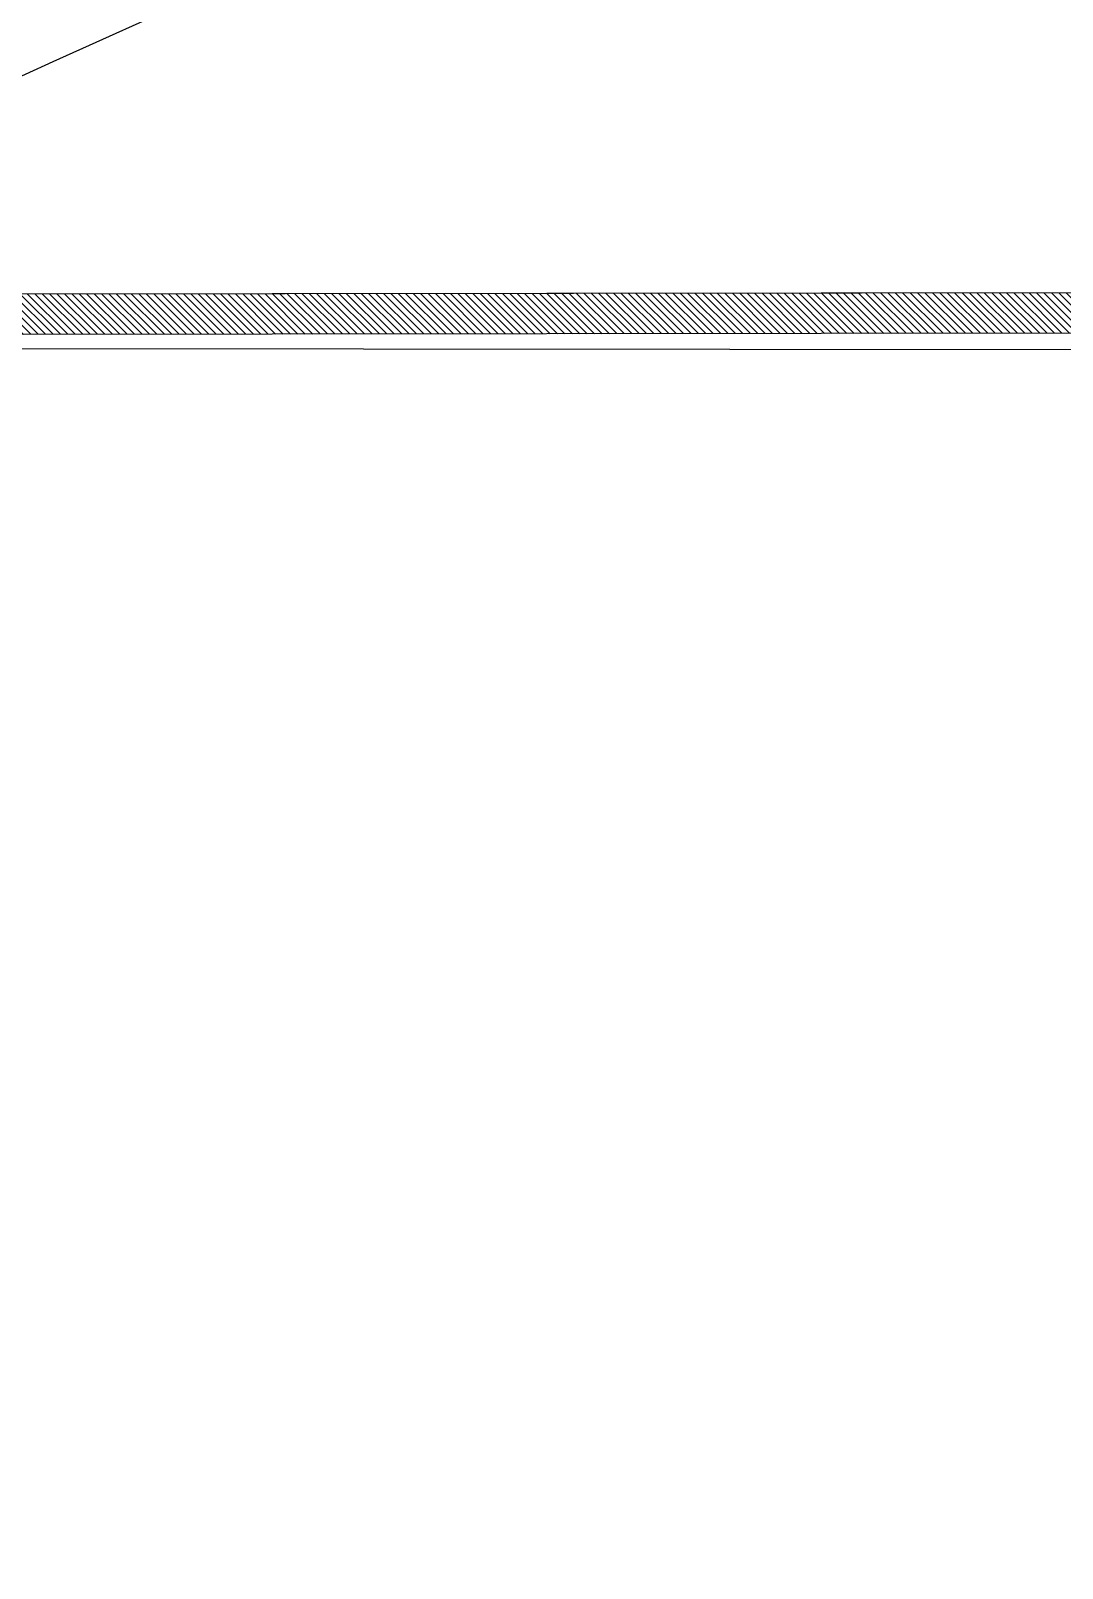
# Model space of a CAD drawing. Header units: feet. Extents: x -99009 to 3252343, y -11094690 to 9035152.
# Drawn here: x 2478933 to 2481391, y -1890971 to -1887305 of the extents above; entities that cross this region are included whole.
import ezdxf

# ---------------------------------------------------------------- set-up
doc = ezdxf.new("R2010")
doc.units = ezdxf.units.FT
doc.linetypes.add('CENTER', pattern=[2, 1.25, -0.25, 0.25, -0.25])
doc.layers.add('1', color=1, linetype='Continuous')
doc.layers.add('Layer1', color=7, linetype='CENTER')
doc.layers.add('57 Hatchings', color=7, linetype='Continuous', lineweight=0)
pattern_1 = [(315.065052, (2506721.538, -1887943.526), (8.8287938, 8.8488644), [])]

msp = doc.modelspace()

# ---------------------------------------------------------------- hatches: boundary and pattern name
at = {"layer": '57 Hatchings', "linetype": 'Continuous'}
h = msp.add_hatch(dxfattribs=at)
h.set_pattern_fill('ANSI31', scale=100, angle=270.06505171)
h.set_pattern_definition(pattern_1)
h.paths.add_polyline_path([(2509648.39625, -1887994.16325), (2509648.2874, -1887898.28911), (2460147.59619, -1887954.49057), (2460147.70504, -1888050.36471)])
h = msp.add_hatch(dxfattribs=at)
h.set_pattern_fill('ANSI31', scale=100, angle=270.06505171)
h.set_pattern_definition(pattern_1)
h.paths.add_polyline_path([(2509648.39625, -1887994.16325), (2509648.2874, -1887898.28911), (2460147.59619, -1887954.49057), (2460147.70504, -1888050.36471)])

# ---------------------------------------------------------------- linework, layer by layer
at = {"color": 141, "lineweight": -3}
msp.add_lwpolyline([(2459909.61797, -1878485.07328), (2459921.53735, -1887640.69183), (2460603.31091, -1888041.99186), (2509101.56822, -1888096.4995), (2509416.3912, -1887620.52123), (2509405.95531, -1878428.87677)], dxfattribs=at)
at = {"color": 3}
msp.add_lwpolyline([(2474037.18863, -1880183.04422), (2494636.14993, -1880159.65684), (2494644.95546, -1887915.3234), (2474045.99416, -1887938.71079)], close=True, dxfattribs=at)
at = {"layer": '1'}
msp.add_arc((2520410.24778, -1978395.99612), 100000, 84.1346387202, 194.3871675539, dxfattribs=at)
at = {"layer": 'Layer1', "color": 7, "linetype": 'Continuous'}
for p, q in [((2509648.2874, -1887898.28911), (2460147.59619, -1887954.49057)), ((2509648.2874, -1887898.28911), (2460147.59619, -1887954.49057)), ((2509648.39625, -1887994.16325), (2460147.70504, -1888050.36471)), ((2509648.39625, -1887994.16325), (2460147.70504, -1888050.36471))]:
    msp.add_line(p, q, dxfattribs=at)

doc.saveas('drawing.dxf')
